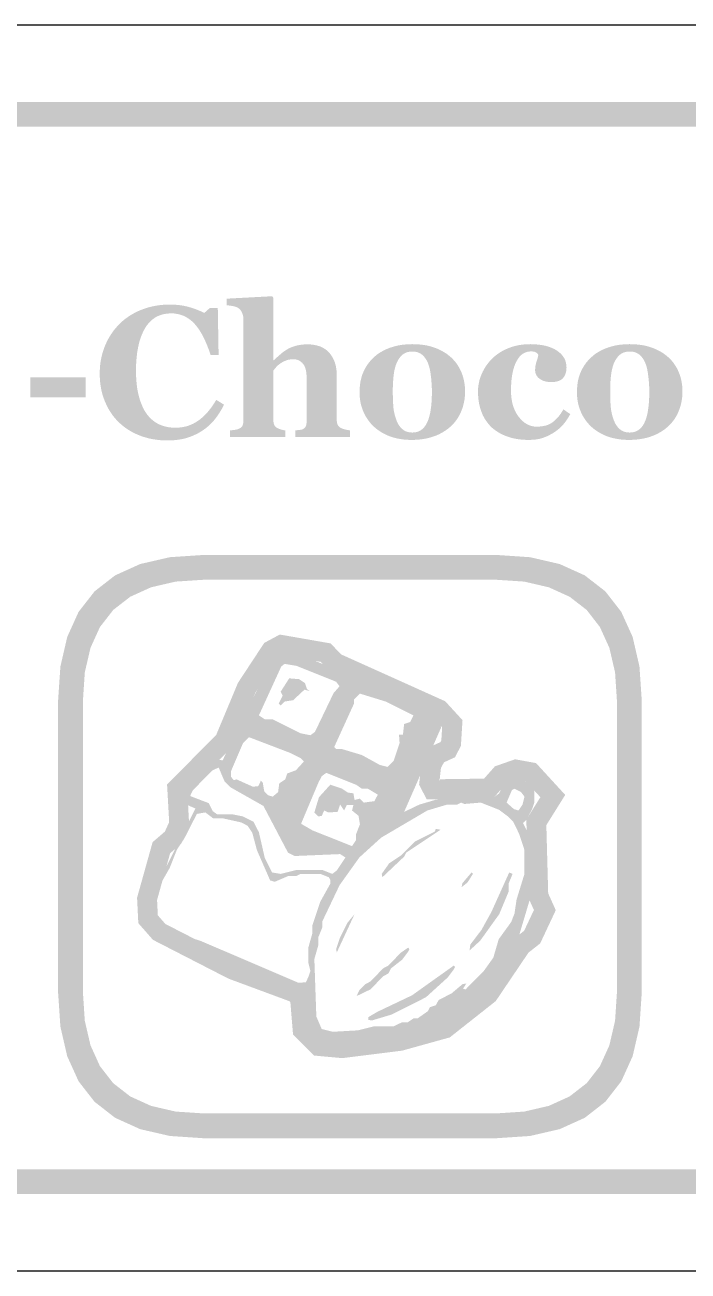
# Model space of a CAD drawing. Header units: millimetres. Extents: x 4 to 272, y 4 to 144.
# Drawn here: x 98.77 to 109.45, y 75.96 to 96.04 of the extents above; entities that cross this region are included whole.
import ezdxf

# ---------------------------------------------------------------- set-up
doc = ezdxf.new("R2010")
doc.units = ezdxf.units.MM
doc.layers.add('CUT', color=1, linetype='Continuous')
doc.layers.add('RASTER', color=7, linetype='Continuous')

msp = doc.modelspace()

# ---------------------------------------------------------------- hatches: boundary and pattern name
at = {"layer": 'RASTER'}
h = msp.add_hatch(color=7, dxfattribs=at)
h.paths.add_polyline_path([(73.2, 92.6), (73.234, 93.116), (73.338, 93.563), (73.509, 93.941), (73.75, 94.25), (74.059, 94.491), (74.438, 94.663), (74.884, 94.766), (75.4, 94.8), (132.6, 94.8), (133.116, 94.766), (133.563, 94.663), (133.941, 94.491), (134.25, 94.25), (134.491, 93.941), (134.663, 93.563), (134.766, 93.116), (134.8, 92.6), (134.8, 79.4), (134.766, 78.884), (134.663, 78.438), (134.491, 78.059), (134.25, 77.75), (133.941, 77.509), (133.563, 77.338), (133.116, 77.234), (132.6, 77.2), (75.4, 77.2), (74.884, 77.234), (74.438, 77.338), (74.059, 77.509), (73.75, 77.75), (73.509, 78.059), (73.338, 78.438), (73.234, 78.884), (73.2, 79.4)])
h.paths.add_polyline_path([(73.6, 92.6), (73.6, 79.4), (73.628, 78.978), (73.712, 78.613), (73.853, 78.303), (74.05, 78.05), (74.303, 77.853), (74.613, 77.712), (74.978, 77.628), (75.4, 77.6), (132.6, 77.6), (133.022, 77.628), (133.388, 77.712), (133.697, 77.853), (133.95, 78.05), (134.147, 78.303), (134.288, 78.613), (134.372, 78.978), (134.4, 79.4), (134.4, 92.6), (134.372, 93.022), (134.288, 93.388), (134.147, 93.697), (133.95, 93.95), (133.697, 94.147), (133.388, 94.288), (133.022, 94.372), (132.6, 94.4), (75.4, 94.4), (74.978, 94.372), (74.613, 94.288), (74.303, 94.147), (74.05, 93.95), (73.853, 93.697), (73.712, 93.388), (73.628, 93.022), (73.6, 92.6)])
for points in [[(104.001, 89.4), (103.12, 89.4), (103.12, 89.507), (103.127, 89.508), (103.135, 89.508), (103.143, 89.509), (103.151, 89.51), (103.16, 89.511), (103.169, 89.512), (103.179, 89.513), (103.188, 89.514), (103.198, 89.515), (103.207, 89.517), (103.215, 89.518), (103.223, 89.52), (103.23, 89.522), (103.236, 89.524), (103.242, 89.526), (103.247, 89.529), (103.254, 89.533), (103.261, 89.538), (103.268, 89.543), (103.273, 89.549), (103.278, 89.555), (103.283, 89.561), (103.287, 89.568), (103.29, 89.576), (103.293, 89.584), (103.296, 89.593), (103.298, 89.603), (103.3, 89.614), (103.301, 89.626), (103.302, 89.638), (103.303, 89.652), (103.303, 89.667), (103.303, 90.352), (103.302, 90.389), (103.299, 90.423), (103.295, 90.455), (103.289, 90.484), (103.281, 90.511), (103.271, 90.536), (103.26, 90.558), (103.246, 90.578), (103.231, 90.595), (103.215, 90.61), (103.197, 90.623), (103.178, 90.634), (103.157, 90.642), (103.135, 90.648), (103.111, 90.651), (103.086, 90.652), (103.071, 90.652), (103.057, 90.651), (103.043, 90.65), (103.029, 90.648), (103.016, 90.646), (103.003, 90.643), (102.99, 90.639), (102.977, 90.635), (102.964, 90.63), (102.952, 90.625), (102.939, 90.619), (102.927, 90.613), (102.914, 90.607), (102.902, 90.599), (102.89, 90.592), (102.878, 90.584), (102.868, 90.576), (102.858, 90.569), (102.848, 90.561), (102.84, 90.554), (102.831, 90.546), (102.824, 90.539), (102.816, 90.531), (102.81, 90.524), (102.804, 90.516), (102.798, 90.509), (102.792, 90.501), (102.786, 90.495), (102.781, 90.488), (102.776, 90.482), (102.771, 90.475), (102.767, 90.469), (102.767, 89.683), (102.767, 89.67), (102.767, 89.657), (102.768, 89.645), (102.77, 89.634), (102.772, 89.624), (102.774, 89.614), (102.777, 89.605), (102.78, 89.597), (102.783, 89.589), (102.788, 89.582), (102.793, 89.575), (102.799, 89.568), (102.805, 89.562), (102.813, 89.556), (102.821, 89.55), (102.83, 89.545), (102.835, 89.542), (102.841, 89.539), (102.848, 89.536), (102.855, 89.533), (102.862, 89.53), (102.87, 89.527), (102.879, 89.524), (102.887, 89.522), (102.896, 89.519), (102.905, 89.517), (102.914, 89.515), (102.923, 89.513), (102.931, 89.511), (102.94, 89.509), (102.949, 89.508), (102.957, 89.507), (102.957, 89.4), (102.066, 89.4), (102.066, 89.507), (102.076, 89.508), (102.085, 89.508), (102.095, 89.509), (102.104, 89.51), (102.113, 89.511), (102.122, 89.512), (102.131, 89.513), (102.14, 89.514), (102.149, 89.515), (102.158, 89.517), (102.166, 89.518), (102.174, 89.52), (102.182, 89.522), (102.19, 89.524), (102.197, 89.526), (102.204, 89.529), (102.215, 89.534), (102.226, 89.539), (102.235, 89.544), (102.243, 89.55), (102.251, 89.557), (102.258, 89.564), (102.263, 89.571), (102.268, 89.579), (102.272, 89.588), (102.275, 89.597), (102.278, 89.607), (102.28, 89.618), (102.282, 89.629), (102.284, 89.641), (102.284, 89.653), (102.285, 89.667), (102.285, 91.3), (102.284, 91.312), (102.283, 91.324), (102.282, 91.336), (102.279, 91.348), (102.276, 91.361), (102.272, 91.374), (102.268, 91.386), (102.263, 91.4), (102.257, 91.412), (102.251, 91.424), (102.244, 91.435), (102.236, 91.446), (102.228, 91.455), (102.22, 91.464), (102.211, 91.472), (102.201, 91.479), (102.193, 91.483), (102.185, 91.488), (102.175, 91.492), (102.165, 91.496), (102.154, 91.499), (102.142, 91.503), (102.13, 91.506), (102.116, 91.509), (102.102, 91.511), (102.089, 91.514), (102.076, 91.516), (102.063, 91.518), (102.051, 91.519), (102.039, 91.521), (102.028, 91.522), (102.017, 91.523), (102.017, 91.629), (102.745, 91.668), (102.767, 91.644), (102.767, 90.636), (102.772, 90.636), (102.786, 90.649), (102.8, 90.661), (102.813, 90.672), (102.825, 90.684), (102.838, 90.695), (102.85, 90.706), (102.861, 90.716), (102.873, 90.726), (102.884, 90.736), (102.896, 90.747), (102.909, 90.757), (102.922, 90.767), (102.936, 90.777), (102.951, 90.787), (102.966, 90.797), (102.982, 90.808), (102.996, 90.816), (103.011, 90.825), (103.027, 90.833), (103.044, 90.84), (103.063, 90.848), (103.082, 90.855), (103.102, 90.861), (103.123, 90.868), (103.145, 90.874), (103.168, 90.879), (103.191, 90.883), (103.214, 90.886), (103.238, 90.889), (103.262, 90.891), (103.286, 90.892), (103.312, 90.893), (103.369, 90.891), (103.423, 90.884), (103.473, 90.874), (103.519, 90.859), (103.562, 90.839), (103.601, 90.816), (103.637, 90.788), (103.668, 90.756), (103.696, 90.721), (103.72, 90.683), (103.741, 90.642), (103.758, 90.599), (103.771, 90.552), (103.78, 90.503), (103.786, 90.452), (103.788, 90.398), (103.788, 89.68), (103.788, 89.667), (103.789, 89.654), (103.79, 89.642), (103.792, 89.631), (103.794, 89.621), (103.797, 89.611), (103.8, 89.602), (103.804, 89.593), (103.808, 89.586), (103.814, 89.578), (103.82, 89.571), (103.827, 89.564), (103.835, 89.558), (103.844, 89.552), (103.853, 89.547), (103.864, 89.542), (103.87, 89.539), (103.877, 89.536), (103.884, 89.534), (103.892, 89.531), (103.899, 89.529), (103.907, 89.526), (103.914, 89.524), (103.922, 89.522), (103.931, 89.519), (103.939, 89.517), (103.949, 89.515), (103.958, 89.514), (103.968, 89.512), (103.979, 89.51), (103.99, 89.508), (104.001, 89.507)], [(101.057, 89.344), (101, 89.345), (100.945, 89.349), (100.89, 89.355), (100.836, 89.363), (100.783, 89.373), (100.731, 89.386), (100.68, 89.401), (100.629, 89.418), (100.58, 89.438), (100.533, 89.459), (100.487, 89.483), (100.443, 89.509), (100.4, 89.537), (100.359, 89.567), (100.32, 89.599), (100.282, 89.633), (100.247, 89.668), (100.214, 89.706), (100.182, 89.745), (100.153, 89.787), (100.125, 89.83), (100.099, 89.876), (100.076, 89.924), (100.054, 89.973), (100.034, 90.025), (100.017, 90.077), (100.003, 90.131), (99.991, 90.186), (99.982, 90.243), (99.975, 90.3), (99.972, 90.359), (99.97, 90.42), (99.972, 90.479), (99.975, 90.538), (99.982, 90.596), (99.991, 90.652), (100.003, 90.708), (100.018, 90.762), (100.035, 90.815), (100.054, 90.867), (100.077, 90.918), (100.101, 90.967), (100.127, 91.014), (100.156, 91.059), (100.186, 91.103), (100.219, 91.145), (100.254, 91.185), (100.291, 91.224), (100.329, 91.26), (100.369, 91.294), (100.412, 91.325), (100.455, 91.355), (100.501, 91.383), (100.549, 91.408), (100.598, 91.432), (100.65, 91.453), (100.703, 91.472), (100.756, 91.489), (100.811, 91.503), (100.867, 91.514), (100.923, 91.523), (100.981, 91.529), (101.039, 91.533), (101.098, 91.534), (101.141, 91.534), (101.183, 91.532), (101.223, 91.528), (101.263, 91.524), (101.302, 91.518), (101.34, 91.511), (101.377, 91.502), (101.413, 91.493), (101.448, 91.482), (101.481, 91.471), (101.513, 91.46), (101.544, 91.448), (101.574, 91.436), (101.602, 91.424), (101.628, 91.411), (101.653, 91.398), (101.744, 91.479), (101.872, 91.479), (101.885, 90.72), (101.756, 90.72), (101.728, 90.804), (101.698, 90.882), (101.667, 90.954), (101.635, 91.021), (101.601, 91.082), (101.566, 91.137), (101.53, 91.186), (101.492, 91.23), (101.453, 91.268), (101.411, 91.301), (101.367, 91.329), (101.322, 91.352), (101.274, 91.369), (101.224, 91.382), (101.171, 91.39), (101.117, 91.392), (101.05, 91.388), (100.988, 91.377), (100.929, 91.358), (100.875, 91.332), (100.824, 91.297), (100.778, 91.256), (100.736, 91.207), (100.698, 91.15), (100.665, 91.086), (100.635, 91.016), (100.611, 90.94), (100.591, 90.858), (100.575, 90.77), (100.564, 90.676), (100.557, 90.576), (100.555, 90.469), (100.555, 90.409), (100.558, 90.35), (100.562, 90.294), (100.567, 90.24), (100.574, 90.188), (100.582, 90.139), (100.592, 90.092), (100.604, 90.047), (100.616, 90.004), (100.63, 89.963), (100.645, 89.925), (100.66, 89.889), (100.677, 89.855), (100.694, 89.822), (100.713, 89.793), (100.732, 89.765), (100.754, 89.738), (100.776, 89.713), (100.8, 89.69), (100.825, 89.668), (100.85, 89.649), (100.877, 89.631), (100.904, 89.615), (100.933, 89.601), (100.962, 89.589), (100.992, 89.579), (101.023, 89.57), (101.055, 89.562), (101.087, 89.557), (101.12, 89.553), (101.154, 89.55), (101.189, 89.549), (101.24, 89.551), (101.289, 89.556), (101.336, 89.565), (101.383, 89.577), (101.428, 89.593), (101.471, 89.612), (101.514, 89.635), (101.554, 89.661), (101.594, 89.69), (101.633, 89.724), (101.671, 89.76), (101.708, 89.801), (101.744, 89.845), (101.779, 89.892), (101.813, 89.943), (101.847, 89.998), (101.973, 89.921), (101.957, 89.89), (101.94, 89.859), (101.923, 89.829), (101.905, 89.799), (101.887, 89.771), (101.868, 89.743), (101.849, 89.717), (101.829, 89.691), (101.809, 89.666), (101.787, 89.642), (101.765, 89.618), (101.742, 89.596), (101.719, 89.575), (101.694, 89.554), (101.669, 89.534), (101.643, 89.516), (101.614, 89.496), (101.584, 89.478), (101.553, 89.46), (101.521, 89.444), (101.489, 89.429), (101.456, 89.415), (101.422, 89.402), (101.387, 89.39), (101.352, 89.379), (101.314, 89.37), (101.275, 89.362), (101.235, 89.356), (101.193, 89.351), (101.149, 89.347), (101.104, 89.345), (101.057, 89.344)], [(106.88, 89.353), (106.83, 89.354), (106.781, 89.357), (106.734, 89.361), (106.688, 89.368), (106.644, 89.376), (106.601, 89.386), (106.56, 89.399), (106.52, 89.412), (106.482, 89.428), (106.446, 89.445), (106.411, 89.463), (106.378, 89.483), (106.347, 89.503), (106.317, 89.526), (106.289, 89.549), (106.263, 89.574), (106.239, 89.601), (106.216, 89.629), (106.195, 89.658), (106.175, 89.688), (106.157, 89.719), (106.14, 89.752), (106.126, 89.785), (106.112, 89.82), (106.101, 89.856), (106.091, 89.893), (106.082, 89.93), (106.075, 89.969), (106.07, 90.008), (106.066, 90.048), (106.063, 90.088), (106.063, 90.129), (106.063, 90.167), (106.066, 90.205), (106.071, 90.242), (106.078, 90.278), (106.086, 90.314), (106.097, 90.35), (106.109, 90.385), (106.123, 90.42), (106.139, 90.453), (106.156, 90.486), (106.175, 90.518), (106.195, 90.549), (106.216, 90.578), (106.239, 90.607), (106.263, 90.635), (106.288, 90.661), (106.316, 90.687), (106.345, 90.712), (106.376, 90.735), (106.408, 90.757), (106.442, 90.778), (106.478, 90.797), (106.515, 90.815), (106.554, 90.832), (106.594, 90.847), (106.635, 90.86), (106.678, 90.871), (106.721, 90.88), (106.765, 90.887), (106.811, 90.892), (106.857, 90.895), (106.905, 90.896), (106.97, 90.894), (107.033, 90.889), (107.091, 90.881), (107.146, 90.87), (107.198, 90.856), (107.246, 90.838), (107.29, 90.818), (107.331, 90.794), (107.368, 90.767), (107.4, 90.738), (107.427, 90.707), (107.449, 90.674), (107.466, 90.639), (107.478, 90.601), (107.485, 90.561), (107.488, 90.519), (107.487, 90.493), (107.484, 90.469), (107.48, 90.446), (107.474, 90.424), (107.466, 90.403), (107.456, 90.384), (107.445, 90.366), (107.432, 90.349), (107.417, 90.334), (107.399, 90.321), (107.379, 90.31), (107.356, 90.301), (107.331, 90.294), (107.303, 90.289), (107.273, 90.286), (107.24, 90.285), (107.213, 90.286), (107.188, 90.288), (107.163, 90.292), (107.139, 90.298), (107.117, 90.305), (107.096, 90.314), (107.075, 90.325), (107.056, 90.338), (107.039, 90.351), (107.024, 90.366), (107.011, 90.382), (107.001, 90.398), (106.993, 90.416), (106.987, 90.435), (106.984, 90.454), (106.982, 90.475), (106.983, 90.493), (106.984, 90.511), (106.986, 90.529), (106.988, 90.547), (106.992, 90.564), (106.996, 90.582), (107, 90.6), (107.006, 90.617), (107.011, 90.634), (107.016, 90.65), (107.021, 90.665), (107.025, 90.679), (107.028, 90.692), (107.03, 90.704), (107.032, 90.715), (107.034, 90.724), (107.03, 90.731), (107.025, 90.737), (107.02, 90.742), (107.015, 90.747), (107.01, 90.752), (107.005, 90.757), (106.999, 90.761), (106.993, 90.765), (106.986, 90.768), (106.978, 90.771), (106.97, 90.773), (106.961, 90.775), (106.951, 90.776), (106.94, 90.778), (106.928, 90.778), (106.915, 90.778), (106.899, 90.778), (106.883, 90.776), (106.867, 90.774), (106.852, 90.771), (106.837, 90.766), (106.823, 90.761), (106.809, 90.755), (106.795, 90.748), (106.781, 90.739), (106.768, 90.729), (106.755, 90.718), (106.743, 90.705), (106.73, 90.691), (106.718, 90.675), (106.706, 90.658), (106.694, 90.639), (106.683, 90.62), (106.672, 90.6), (106.662, 90.577), (106.653, 90.554), (106.644, 90.528), (106.636, 90.501), (106.628, 90.473), (106.621, 90.443), (106.615, 90.411), (106.609, 90.378), (106.605, 90.344), (106.601, 90.307), (106.598, 90.27), (106.596, 90.23), (106.595, 90.19), (106.594, 90.147), (106.596, 90.083), (106.602, 90.023), (106.611, 89.966), (106.625, 89.912), (106.642, 89.861), (106.663, 89.813), (106.688, 89.768), (106.717, 89.727), (106.748, 89.689), (106.781, 89.657), (106.815, 89.629), (106.851, 89.607), (106.888, 89.589), (106.927, 89.577), (106.967, 89.569), (107.009, 89.567), (107.048, 89.568), (107.086, 89.572), (107.121, 89.577), (107.155, 89.585), (107.186, 89.595), (107.215, 89.608), (107.242, 89.623), (107.267, 89.64), (107.291, 89.659), (107.314, 89.68), (107.336, 89.702), (107.358, 89.727), (107.379, 89.754), (107.399, 89.782), (107.419, 89.813), (107.438, 89.845), (107.548, 89.769), (107.536, 89.747), (107.524, 89.725), (107.511, 89.704), (107.498, 89.684), (107.484, 89.663), (107.47, 89.644), (107.455, 89.625), (107.439, 89.606), (107.423, 89.588), (107.406, 89.57), (107.389, 89.553), (107.37, 89.536), (107.351, 89.52), (107.331, 89.504), (107.31, 89.489), (107.289, 89.475), (107.265, 89.46), (107.242, 89.447), (107.219, 89.434), (107.196, 89.422), (107.172, 89.411), (107.148, 89.401), (107.125, 89.392), (107.101, 89.384), (107.077, 89.377), (107.052, 89.37), (107.025, 89.365), (106.998, 89.361), (106.97, 89.357), (106.941, 89.355), (106.911, 89.354), (106.88, 89.353)], [(99.742, 90.037), (98.854, 90.037), (98.854, 90.361), (99.742, 90.361)]]:
    msp.add_hatch(color=7, dxfattribs=at).paths.add_polyline_path(points)
h = msp.add_hatch(color=7, dxfattribs=at)
h.paths.add_polyline_path([(105.632, 90.68), (105.658, 90.654), (105.683, 90.627), (105.706, 90.599), (105.727, 90.569), (105.747, 90.538), (105.766, 90.506), (105.782, 90.473), (105.797, 90.439), (105.811, 90.403), (105.822, 90.367), (105.832, 90.33), (105.84, 90.292), (105.846, 90.254), (105.851, 90.214), (105.854, 90.175), (105.854, 90.134), (105.854, 90.094), (105.851, 90.054), (105.847, 90.015), (105.84, 89.976), (105.832, 89.938), (105.823, 89.9), (105.811, 89.863), (105.798, 89.827), (105.783, 89.792), (105.767, 89.757), (105.748, 89.725), (105.729, 89.693), (105.707, 89.663), (105.684, 89.634), (105.66, 89.606), (105.633, 89.58), (105.604, 89.554), (105.573, 89.528), (105.54, 89.505), (105.506, 89.483), (105.471, 89.463), (105.435, 89.444), (105.397, 89.427), (105.357, 89.412), (105.316, 89.398), (105.274, 89.386), (105.23, 89.376), (105.185, 89.368), (105.139, 89.361), (105.091, 89.357), (105.041, 89.354), (104.99, 89.353), (104.946, 89.354), (104.903, 89.356), (104.86, 89.36), (104.819, 89.366), (104.778, 89.373), (104.738, 89.382), (104.699, 89.392), (104.661, 89.404), (104.624, 89.418), (104.588, 89.433), (104.554, 89.45), (104.52, 89.468), (104.487, 89.489), (104.456, 89.51), (104.425, 89.533), (104.396, 89.558), (104.368, 89.583), (104.343, 89.61), (104.319, 89.638), (104.296, 89.668), (104.275, 89.699), (104.255, 89.731), (104.237, 89.765), (104.22, 89.801), (104.205, 89.837), (104.192, 89.875), (104.18, 89.914), (104.171, 89.954), (104.164, 89.994), (104.159, 90.036), (104.156, 90.079), (104.155, 90.124), (104.156, 90.167), (104.159, 90.209), (104.163, 90.25), (104.169, 90.29), (104.177, 90.328), (104.187, 90.365), (104.198, 90.402), (104.212, 90.436), (104.227, 90.47), (104.243, 90.503), (104.262, 90.535), (104.282, 90.566), (104.304, 90.596), (104.328, 90.625), (104.354, 90.653), (104.381, 90.68), (104.409, 90.705), (104.438, 90.729), (104.469, 90.751), (104.502, 90.771), (104.536, 90.79), (104.572, 90.808), (104.609, 90.824), (104.648, 90.839), (104.689, 90.852), (104.73, 90.864), (104.773, 90.874), (104.816, 90.882), (104.861, 90.888), (104.908, 90.892), (104.955, 90.895), (105.003, 90.896), (105.054, 90.895), (105.103, 90.892), (105.15, 90.888), (105.196, 90.882), (105.241, 90.874), (105.283, 90.864), (105.325, 90.852), (105.365, 90.839), (105.403, 90.824), (105.44, 90.808), (105.475, 90.79), (105.509, 90.771), (105.542, 90.751), (105.573, 90.729), (105.603, 90.705), (105.632, 90.68)])
h.paths.add_polyline_path([(105.257, 89.665), (105.265, 89.686), (105.272, 89.708), (105.279, 89.732), (105.285, 89.756), (105.291, 89.781), (105.296, 89.808), (105.3, 89.836), (105.304, 89.864), (105.308, 89.894), (105.311, 89.925), (105.314, 89.958), (105.316, 89.991), (105.318, 90.026), (105.319, 90.062), (105.32, 90.099), (105.32, 90.137), (105.32, 90.163), (105.319, 90.19), (105.318, 90.218), (105.316, 90.247), (105.314, 90.276), (105.312, 90.307), (105.309, 90.339), (105.305, 90.371), (105.301, 90.403), (105.297, 90.434), (105.292, 90.462), (105.287, 90.489), (105.281, 90.514), (105.275, 90.538), (105.268, 90.559), (105.261, 90.579), (105.252, 90.602), (105.242, 90.623), (105.231, 90.643), (105.219, 90.662), (105.207, 90.679), (105.193, 90.695), (105.179, 90.71), (105.164, 90.724), (105.148, 90.737), (105.131, 90.747), (105.112, 90.756), (105.093, 90.764), (105.073, 90.77), (105.052, 90.774), (105.03, 90.776), (105.006, 90.777), (104.981, 90.776), (104.957, 90.773), (104.934, 90.769), (104.913, 90.763), (104.893, 90.755), (104.874, 90.745), (104.856, 90.733), (104.84, 90.72), (104.825, 90.705), (104.811, 90.689), (104.797, 90.672), (104.785, 90.654), (104.773, 90.635), (104.763, 90.615), (104.753, 90.594), (104.744, 90.572), (104.737, 90.551), (104.73, 90.528), (104.724, 90.505), (104.718, 90.481), (104.713, 90.456), (104.709, 90.431), (104.705, 90.404), (104.702, 90.376), (104.699, 90.348), (104.697, 90.32), (104.695, 90.291), (104.693, 90.262), (104.692, 90.233), (104.691, 90.203), (104.69, 90.173), (104.69, 90.143), (104.69, 90.104), (104.691, 90.066), (104.691, 90.031), (104.693, 89.997), (104.694, 89.965), (104.696, 89.934), (104.698, 89.905), (104.7, 89.878), (104.703, 89.852), (104.707, 89.826), (104.712, 89.8), (104.718, 89.773), (104.724, 89.747), (104.732, 89.721), (104.741, 89.694), (104.75, 89.668), (104.759, 89.646), (104.769, 89.625), (104.779, 89.605), (104.791, 89.587), (104.804, 89.569), (104.817, 89.553), (104.831, 89.538), (104.847, 89.525), (104.863, 89.512), (104.88, 89.501), (104.899, 89.492), (104.918, 89.485), (104.939, 89.479), (104.96, 89.475), (104.983, 89.473), (105.006, 89.472), (105.028, 89.473), (105.049, 89.475), (105.069, 89.479), (105.088, 89.484), (105.106, 89.491), (105.124, 89.499), (105.141, 89.509), (105.157, 89.521), (105.173, 89.534), (105.187, 89.548), (105.201, 89.564), (105.214, 89.581), (105.226, 89.6), (105.237, 89.62), (105.247, 89.642), (105.257, 89.665)])
h = msp.add_hatch(color=7, dxfattribs=at)
h.paths.add_polyline_path([(109.133, 90.68), (109.159, 90.654), (109.184, 90.627), (109.207, 90.599), (109.228, 90.569), (109.248, 90.538), (109.267, 90.506), (109.283, 90.473), (109.298, 90.439), (109.312, 90.403), (109.323, 90.367), (109.333, 90.33), (109.341, 90.292), (109.347, 90.254), (109.352, 90.214), (109.355, 90.175), (109.355, 90.134), (109.355, 90.094), (109.352, 90.054), (109.348, 90.015), (109.341, 89.976), (109.333, 89.938), (109.324, 89.9), (109.312, 89.863), (109.299, 89.827), (109.284, 89.792), (109.268, 89.757), (109.249, 89.725), (109.23, 89.693), (109.208, 89.663), (109.185, 89.634), (109.161, 89.606), (109.134, 89.58), (109.105, 89.554), (109.074, 89.528), (109.041, 89.505), (109.007, 89.483), (108.972, 89.463), (108.936, 89.444), (108.898, 89.427), (108.858, 89.412), (108.817, 89.398), (108.775, 89.386), (108.731, 89.376), (108.686, 89.368), (108.64, 89.361), (108.592, 89.357), (108.542, 89.354), (108.491, 89.353), (108.447, 89.354), (108.404, 89.356), (108.361, 89.36), (108.32, 89.366), (108.279, 89.373), (108.239, 89.382), (108.2, 89.392), (108.162, 89.404), (108.125, 89.418), (108.089, 89.433), (108.055, 89.45), (108.021, 89.468), (107.988, 89.489), (107.956, 89.51), (107.926, 89.533), (107.896, 89.558), (107.869, 89.583), (107.844, 89.61), (107.82, 89.638), (107.797, 89.668), (107.776, 89.699), (107.756, 89.731), (107.738, 89.765), (107.721, 89.801), (107.706, 89.837), (107.693, 89.875), (107.681, 89.914), (107.672, 89.954), (107.665, 89.994), (107.66, 90.036), (107.657, 90.079), (107.656, 90.124), (107.657, 90.167), (107.66, 90.209), (107.664, 90.25), (107.67, 90.29), (107.678, 90.328), (107.688, 90.365), (107.699, 90.402), (107.713, 90.436), (107.728, 90.47), (107.744, 90.503), (107.763, 90.535), (107.783, 90.566), (107.805, 90.596), (107.829, 90.625), (107.855, 90.653), (107.882, 90.68), (107.91, 90.705), (107.939, 90.729), (107.97, 90.751), (108.003, 90.771), (108.037, 90.79), (108.073, 90.808), (108.11, 90.824), (108.149, 90.839), (108.189, 90.852), (108.231, 90.864), (108.274, 90.874), (108.317, 90.882), (108.362, 90.888), (108.409, 90.892), (108.456, 90.895), (108.504, 90.896), (108.555, 90.895), (108.604, 90.892), (108.651, 90.888), (108.697, 90.882), (108.742, 90.874), (108.784, 90.864), (108.826, 90.852), (108.865, 90.839), (108.904, 90.824), (108.941, 90.808), (108.976, 90.79), (109.01, 90.771), (109.043, 90.751), (109.074, 90.729), (109.104, 90.705), (109.133, 90.68)])
h.paths.add_polyline_path([(108.758, 89.665), (108.766, 89.686), (108.773, 89.708), (108.78, 89.732), (108.786, 89.756), (108.792, 89.781), (108.797, 89.808), (108.801, 89.836), (108.805, 89.864), (108.809, 89.894), (108.812, 89.925), (108.815, 89.958), (108.817, 89.991), (108.819, 90.026), (108.82, 90.062), (108.821, 90.099), (108.821, 90.137), (108.821, 90.163), (108.82, 90.19), (108.819, 90.218), (108.817, 90.247), (108.815, 90.276), (108.813, 90.307), (108.81, 90.339), (108.806, 90.371), (108.802, 90.403), (108.798, 90.434), (108.793, 90.462), (108.788, 90.489), (108.782, 90.514), (108.776, 90.538), (108.769, 90.559), (108.762, 90.579), (108.753, 90.602), (108.743, 90.623), (108.732, 90.643), (108.72, 90.662), (108.708, 90.679), (108.694, 90.695), (108.68, 90.71), (108.665, 90.724), (108.649, 90.737), (108.632, 90.747), (108.613, 90.756), (108.594, 90.764), (108.574, 90.77), (108.553, 90.774), (108.531, 90.776), (108.507, 90.777), (108.482, 90.776), (108.458, 90.773), (108.435, 90.769), (108.414, 90.763), (108.394, 90.755), (108.375, 90.745), (108.357, 90.733), (108.341, 90.72), (108.326, 90.705), (108.312, 90.689), (108.298, 90.672), (108.286, 90.654), (108.274, 90.635), (108.264, 90.615), (108.254, 90.594), (108.245, 90.572), (108.238, 90.551), (108.231, 90.528), (108.225, 90.505), (108.219, 90.481), (108.214, 90.456), (108.21, 90.431), (108.206, 90.404), (108.203, 90.376), (108.2, 90.348), (108.198, 90.32), (108.195, 90.291), (108.194, 90.262), (108.193, 90.233), (108.192, 90.203), (108.191, 90.173), (108.191, 90.143), (108.191, 90.104), (108.192, 90.066), (108.192, 90.031), (108.193, 89.997), (108.195, 89.965), (108.197, 89.934), (108.199, 89.905), (108.201, 89.878), (108.204, 89.852), (108.208, 89.826), (108.213, 89.8), (108.219, 89.773), (108.225, 89.747), (108.233, 89.721), (108.242, 89.694), (108.251, 89.668), (108.26, 89.646), (108.27, 89.625), (108.28, 89.605), (108.292, 89.587), (108.305, 89.569), (108.318, 89.553), (108.332, 89.538), (108.348, 89.525), (108.364, 89.512), (108.381, 89.501), (108.4, 89.492), (108.419, 89.485), (108.44, 89.479), (108.461, 89.475), (108.484, 89.473), (108.507, 89.472), (108.529, 89.473), (108.55, 89.475), (108.57, 89.479), (108.589, 89.484), (108.607, 89.491), (108.625, 89.499), (108.642, 89.509), (108.658, 89.521), (108.674, 89.534), (108.688, 89.548), (108.702, 89.564), (108.715, 89.581), (108.727, 89.6), (108.738, 89.62), (108.748, 89.642), (108.758, 89.665)])
h = msp.add_hatch(color=7, dxfattribs=at)
h.paths.add_polyline_path([(99.3, 85.15), (99.337, 85.701), (99.447, 86.178), (99.63, 86.582), (99.888, 86.913), (100.218, 87.17), (100.622, 87.353), (101.099, 87.463), (101.65, 87.5), (106.35, 87.5), (106.901, 87.463), (107.378, 87.353), (107.782, 87.17), (108.113, 86.913), (108.37, 86.582), (108.553, 86.178), (108.663, 85.701), (108.7, 85.15), (108.7, 80.45), (108.663, 79.899), (108.553, 79.422), (108.37, 79.018), (108.113, 78.688), (107.782, 78.43), (107.378, 78.247), (106.901, 78.137), (106.35, 78.1), (101.65, 78.1), (101.099, 78.137), (100.622, 78.247), (100.218, 78.43), (99.887, 78.688), (99.63, 79.018), (99.447, 79.422), (99.337, 79.899), (99.3, 80.45)])
h.paths.add_polyline_path([(99.7, 85.15), (99.7, 80.45), (99.73, 79.993), (99.822, 79.597), (99.974, 79.262), (100.187, 78.988), (100.462, 78.774), (100.797, 78.622), (101.193, 78.53), (101.65, 78.5), (106.35, 78.5), (106.807, 78.53), (107.203, 78.622), (107.538, 78.774), (107.813, 78.988), (108.026, 79.262), (108.178, 79.597), (108.27, 79.993), (108.3, 80.45), (108.3, 85.15), (108.27, 85.607), (108.178, 86.003), (108.026, 86.338), (107.813, 86.613), (107.538, 86.826), (107.203, 86.978), (106.807, 87.07), (106.35, 87.1), (101.65, 87.1), (101.193, 87.07), (100.797, 86.978), (100.462, 86.826), (100.188, 86.613), (99.974, 86.338), (99.822, 86.003), (99.73, 85.607), (99.7, 85.15)])
h = msp.add_hatch(color=7, dxfattribs=at)
h.paths.add_polyline_path([(102.87, 86.217), (103.688, 86.074), (103.86, 85.896), (105.534, 85.142), (105.813, 84.838), (105.787, 84.423), (105.692, 84.239), (105.515, 84.158), (105.466, 84.067), (105.443, 83.859), (105.43, 83.885), (106.16, 83.895), (106.335, 84.093), (106.66, 84.207), (106.998, 84.145), (107.467, 83.633), (107.163, 83.146), (107.193, 82.046), (107.315, 81.775), (107.064, 81.24), (106.875, 81.091), (106.348, 80.31), (105.608, 79.725), (104.841, 79.512), (103.877, 79.391), (103.422, 79.433), (103.084, 79.77), (103.041, 80.289), (103.029, 80.307), (102.044, 80.672), (100.828, 81.297), (100.592, 81.566), (100.572, 81.976), (100.822, 82.871), (101.02, 83.042), (101.089, 83.195), (101.055, 83.801), (101.846, 84.599), (102.197, 85.439), (102.62, 86.082)])
h.paths.add_polyline_path([(102.924, 85.883), (102.843, 85.839), (102.481, 85.288), (102.117, 84.418), (101.382, 83.677), (101.412, 83.135), (101.283, 82.846), (101.104, 82.692), (100.894, 81.94), (100.906, 81.693), (101.028, 81.553), (102.174, 80.965), (103.238, 80.571), (103.353, 80.397), (103.394, 79.914), (103.567, 79.741), (103.871, 79.712), (104.778, 79.827), (105.46, 80.016), (106.111, 80.53), (106.638, 81.312), (106.806, 81.444), (106.963, 81.778), (106.875, 81.973), (106.841, 83.234), (107.067, 83.596), (106.834, 83.85), (106.686, 83.877), (106.52, 83.819), (106.306, 83.577), (105.236, 83.562), (105.114, 83.798), (105.155, 84.164), (105.284, 84.405), (105.459, 84.484), (105.472, 84.51), (105.485, 84.722), (105.342, 84.877), (103.672, 85.629), (103.53, 85.777), (102.924, 85.883)])
h = msp.add_hatch(color=7, dxfattribs=at)
h.paths.add_polyline_path([(102.894, 85.957), (103.012, 85.967), (103.332, 85.839), (105.055, 85.105), (105.384, 84.923), (105.47, 84.722), (104.873, 83.359), (105.119, 83.477), (105.661, 83.637), (106.076, 83.669), (106.332, 83.605), (106.405, 83.659), (106.482, 83.838), (106.555, 83.892), (106.747, 83.892), (106.916, 83.806), (106.97, 83.701), (106.97, 83.509), (106.938, 83.414), (106.852, 83.244), (106.788, 83.181), (106.938, 82.871), (106.97, 82.711), (106.97, 82.36), (106.938, 82.296), (106.906, 81.977), (106.715, 81.339), (106.565, 81.042), (106.246, 80.595), (105.894, 80.244), (105.607, 80.053), (105.247, 79.871), (104.927, 79.775), (104.608, 79.743), (104.544, 79.711), (104.353, 79.711), (104.034, 79.647), (103.587, 79.647), (103.418, 79.733), (103.3, 79.935), (103.3, 80.445), (103.277, 80.487), (102.374, 80.86), (101.458, 81.285), (101.512, 81.307), (101.608, 81.275), (103.172, 80.605), (103.29, 80.614), (103.332, 80.701), (103.363, 80.796), (103.332, 80.924), (103.332, 81.179), (103.395, 81.403), (103.395, 81.53), (103.523, 81.913), (103.683, 82.201), (103.683, 82.264), (103.66, 82.306), (103.523, 82.36), (103.204, 82.36), (103.14, 82.328), (103.012, 82.328), (102.789, 82.233), (102.715, 82.255), (102.502, 82.743), (102.428, 83.021), (102.352, 83.136), (102.246, 83.19), (101.959, 83.254), (101.799, 83.254), (101.672, 83.35), (101.535, 83.327), (101.33, 82.925), (101.215, 82.753), (101.097, 82.456), (100.97, 82.233), (100.906, 82.073), (100.906, 81.977), (100.842, 81.85), (100.842, 81.754), (100.896, 81.648), (100.992, 81.553), (101.439, 81.317), (101.321, 81.339), (100.96, 81.521), (100.864, 81.617), (100.81, 81.722), (100.81, 81.913), (100.906, 82.201), (101.512, 83.414), (101.311, 83.5), (101.289, 83.669), (101.426, 83.851), (101.49, 83.883), (101.694, 84.093), (101.873, 84.202), (101.949, 84.189), (102.747, 85.817), (102.811, 85.913)])
h.paths.add_polyline_path([(102.948, 85.744), (102.894, 85.702), (102.534, 84.914), (102.629, 84.85), (102.757, 84.85), (103.204, 84.626), (103.363, 84.594), (103.437, 84.649), (103.737, 85.274), (103.833, 85.383), (103.778, 85.456), (103.14, 85.712)])
h.paths.add_polyline_path([(103.022, 85.511), (103.181, 85.498), (103.277, 85.434), (103.309, 85.338), (103.354, 85.306), (103.268, 85.329), (103.086, 85.159), (102.948, 85.137), (102.885, 85.073), (102.853, 85.105), (102.917, 85.233), (102.885, 85.297)])
h.paths.add_polyline_path([(104.161, 85.265), (104.066, 85.169), (104.066, 85.105), (103.746, 84.403), (103.778, 84.371), (103.874, 84.371), (104.193, 84.275), (104.481, 84.116), (104.608, 84.084), (104.704, 84.18), (104.8, 84.467), (104.79, 84.604), (104.854, 84.604), (104.873, 84.776), (104.969, 84.808), (105.023, 84.914), (104.576, 85.137)])
h.paths.add_polyline_path([(102.374, 84.563), (102.278, 84.467), (102.087, 84.02), (102.087, 83.924), (102.128, 83.87), (102.173, 83.883), (102.438, 83.765), (102.524, 83.774), (102.565, 83.86), (102.597, 83.828), (102.62, 83.691), (102.684, 83.627), (102.757, 83.605), (102.843, 83.678), (102.862, 83.819), (102.958, 83.883), (102.99, 83.978), (103.13, 84.03), (103.258, 84.17), (103.213, 84.221), (103.044, 84.307)])
h.paths.add_polyline_path([(101.886, 84.074), (101.79, 84.03), (101.471, 83.71), (101.426, 83.615), (101.726, 83.5), (101.79, 83.372), (101.863, 83.318), (102.119, 83.318), (102.278, 83.286), (102.447, 83.2), (102.534, 83.031), (102.629, 82.616), (102.747, 82.383), (102.885, 82.36), (103.14, 82.424), (103.555, 82.424), (103.715, 82.36), (103.788, 82.415), (103.928, 82.625), (103.842, 82.679), (103.108, 82.648), (103.003, 82.702), (102.607, 83.455), (102.077, 83.755), (101.981, 83.851)])
h.paths.add_polyline_path([(103.619, 83.988), (103.545, 83.934), (103.491, 83.828), (103.213, 83.168), (103.395, 83.062), (104.034, 82.807), (104.098, 82.903), (104.098, 82.999), (104.161, 83.158), (104.139, 83.295), (104.034, 83.382), (104.056, 83.468), (103.948, 83.468), (103.906, 83.382), (103.842, 83.477), (103.801, 83.359), (103.651, 83.35), (103.587, 83.382), (103.545, 83.295), (103.491, 83.286), (103.427, 83.35), (103.501, 83.595), (103.683, 83.797), (103.874, 83.733), (103.97, 83.669), (104.056, 83.659), (104.075, 83.551), (104.161, 83.573), (104.225, 83.509), (104.394, 83.532), (104.449, 83.637), (104.289, 83.733), (104.193, 83.733), (104.098, 83.797)])
h.paths.add_polyline_path([(106.651, 83.733), (106.609, 83.71), (106.523, 83.509), (106.641, 83.404), (106.715, 83.382), (106.779, 83.477), (106.811, 83.605), (106.756, 83.678)])
h.paths.add_polyline_path([(105.789, 83.509), (105.725, 83.477), (105.566, 83.477), (105.247, 83.382), (104.503, 82.944), (104.152, 82.625), (103.833, 82.178), (103.555, 81.594), (103.555, 81.498), (103.491, 81.339), (103.491, 81.211), (103.427, 80.988), (103.459, 80.062), (103.545, 79.861), (103.724, 79.816), (104.129, 79.839), (104.385, 79.903), (104.704, 79.903), (104.832, 79.966), (104.927, 79.966), (105.023, 80.03), (105.087, 80.03), (105.256, 80.148), (105.288, 80.212), (105.384, 80.244), (105.428, 80.327), (105.639, 80.436), (105.811, 80.582), (105.875, 80.595), (105.821, 80.509), (105.863, 80.499), (106.15, 80.787), (106.309, 81.01), (106.396, 81.307), (106.597, 81.585), (106.651, 81.722), (106.683, 81.945), (106.811, 82.36), (106.811, 82.743), (106.724, 83.008), (106.629, 83.2), (106.533, 83.295), (106.405, 83.391), (106.108, 83.509), (105.843, 83.487)])
h.paths.add_polyline_path([(105.384, 83.085), (105.46, 83.072), (104.905, 82.702), (104.873, 82.638), (104.522, 82.306), (104.512, 82.36), (104.631, 82.529), (104.822, 82.657), (105.045, 82.881), (105.365, 83.04)])
h.paths.add_polyline_path([(105.958, 82.383), (105.981, 82.36), (105.894, 82.223), (105.799, 82.146), (105.811, 82.21)])
h.paths.add_polyline_path([(106.565, 82.383), (106.619, 82.36), (106.555, 82.201), (106.555, 82.073), (106.405, 81.712), (106.099, 81.285), (105.926, 81.125), (105.939, 81.221), (106.118, 81.457), (106.277, 81.744)])
h.paths.add_polyline_path([(104.075, 81.712), (103.788, 81.093), (103.778, 81.147), (103.842, 81.339), (103.96, 81.572)])
h.paths.add_polyline_path([(104.937, 81.17), (104.959, 81.147), (104.937, 81.106), (104.841, 80.978), (104.662, 80.838), (104.618, 80.755), (104.535, 80.71), (104.331, 80.499), (104.107, 80.391), (104.152, 80.487), (104.248, 80.582), (104.331, 80.627), (104.535, 80.838), (104.618, 80.882), (104.822, 81.093)])
h.paths.add_polyline_path([(105.671, 80.882), (105.693, 80.86), (105.671, 80.819), (105.575, 80.691), (105.224, 80.372), (104.672, 80.094), (104.353, 79.998), (104.299, 80.008), (104.299, 80.053), (104.439, 80.136), (105.001, 80.404)])

# ---------------------------------------------------------------- linework, layer by layer
at = {"layer": 'CUT'}
for points in [[(74.999, 96.04), (133.001, 96.04)], [(133.001, 75.96), (74.999, 75.96)]]:
    msp.add_lwpolyline(points, dxfattribs=at)

doc.saveas('drawing.dxf')
